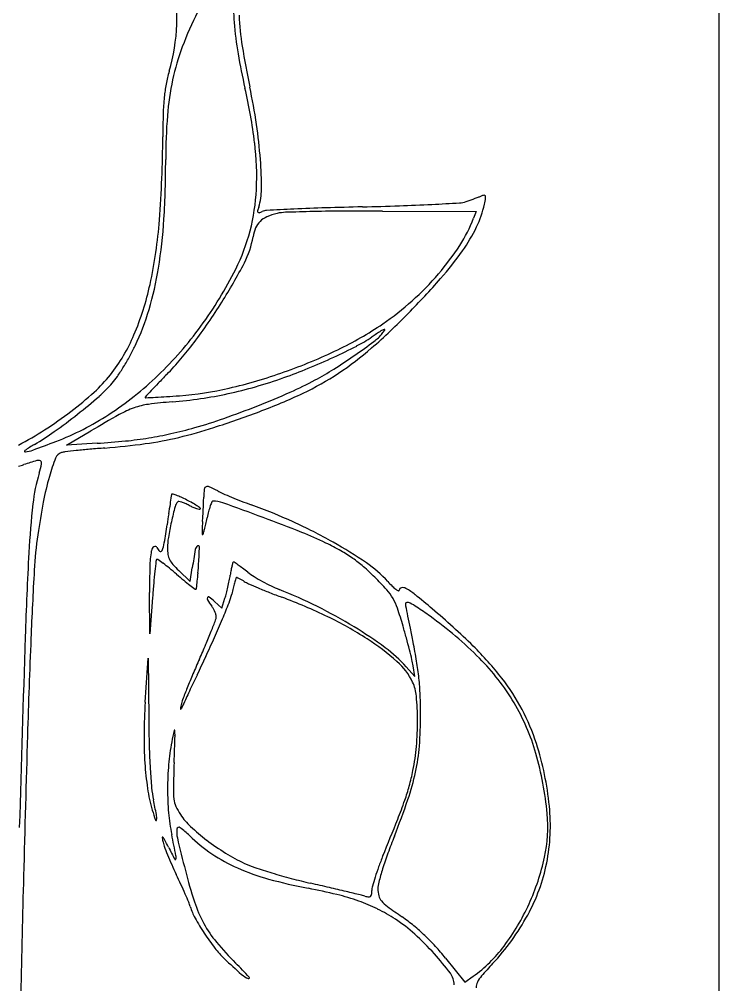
# Model space of a CAD drawing. Header units: millimetres. Extents: x 56222 to 3066687, y -650199 to -121287.
# Drawn here: x 141914.101 to 141917.326, y -185289.386 to -185284.932 of the extents above; entities that cross this region are included whole.
import ezdxf

# ---------------------------------------------------------------- set-up
doc = ezdxf.new("R2010")
doc.units = ezdxf.units.MM
doc.header["$MEASUREMENT"] = 0
doc.layers.add('$TD_AUDIT_GENERATED_(A0BDF17)', color=32, linetype='Continuous', lineweight=30)

msp = doc.modelspace()

# ---------------------------------------------------------------- linework, layer by layer
at = {"layer": '$TD_AUDIT_GENERATED_(A0BDF17)', "linetype": 'Continuous', "lineweight": 25, "ltscale": 2}
for p, q in [((141917.3259, -185271.9222, 0.5173), (141917.3259, -185302.8425, 0.5173)), ((141915.7763, -185285.8165, 0.5173), (141916.2071, -185285.8187, 0.5173)), ((141916.2071, -185285.8187, 0.5173), (141916.1953, -185285.8498, 0.5173)), ((141914.3186, -185286.8972, 0.5173), (141914.4311, -185286.8306, 0.5173)), ((141914.4592, -185286.888, 0.5173), (141914.3186, -185286.8972, 0.5173)), ((141914.8365, -185287.4751, 0.5173), (141914.8892, -185287.5249, 0.5173)), ((141914.8892, -185287.5249, 0.5173), (141914.8985, -185287.4627, 0.5173)), ((141914.7033, -185287.7663, 0.5173), (141914.7015, -185287.5764, 0.5173)), ((141914.7153, -185287.5988, 0.5173), (141914.7033, -185287.7663, 0.5173)), ((141915.0003, -185287.6172, 0.5173), (141915.034, -185287.6489, 0.5173)), ((141915.034, -185287.6489, 0.5173), (141915.0491, -185287.6021, 0.5173)), ((141914.6815, -185288.0828, 0.5173), (141914.695, -185287.8789, 0.5173)), ((141914.695, -185287.8789, 0.5173), (141914.6975, -185288.1602, 0.5173)), ((141915.8854, -185287.9193, 0.5173), (141915.9251, -185287.9633, 0.5173)), ((141915.9251, -185287.9633, 0.5173), (141915.9169, -185287.914, 0.5173)), ((141916.0658, -185289.2626, 0.5173), (141916.1547, -185289.3743, 0.5173)), ((141916.1547, -185289.3743, 0.5173), (141916.1933, -185289.3469, 0.5173))]:
    msp.add_line(p, q, dxfattribs=at)
for centre, radius, start, end in [((141914.3013, -185284.9364, 0.5173), 0.526, 357.9498, 18.9491), ((141916.4263, -185284.8342, 0.5173), 1.3395, 179.5072, 184.7834), ((141916.3452, -185285.6196, 0.5173), 1.5947, 153.1268, 159.406), ((141916.8557, -185284.7982, 0.5173), 1.7705, 184.7834, 189.5158), ((141916.334, -185284.8643, 0.5173), 1.2206, 182.3042, 189.0333), ((141913.9427, -185284.9236, 0.5173), 0.8848, 343.7254, 357.9499), ((141915.8634, -185285.4385, 0.5173), 1.08, 159.406, 167.8151), ((141918.8778, -185284.4599, 0.5173), 3.7963, 189.0333, 191.9218), ((141917.6822, -185284.6597, 0.5173), 2.6085, 189.5158, 193.0555), ((141915.4167, -185285.3539, 0.5173), 0.6508, 163.7254, 169.093), ((141916.0135, -185285.471, 0.5173), 1.2336, 167.8152, 175.5996), ((141915.4304, -185285.3566, 0.5173), 0.6646, 169.093, 174.3763), ((141912.7365, -185285.8065, 0.5173), 2.4684, 7.0945, 13.0556), ((141912.3053, -185285.8476, 0.5173), 2.9211, 8.4868, 11.9218), ((141915.859, -185285.3988, 0.5173), 1.0954, 174.3763, 178.3112), ((141919.1684, -185285.4963, 0.5173), 4.4062, 178.3111, 179.7096), ((141917.421, -185285.5793, 0.5173), 2.6452, 175.5996, 179.9999), ((141913.0033, -185285.7434, 0.5173), 2.2153, 4.2604, 8.4868), ((141909.2252, -185285.4459, 0.5173), 5.5372, 355.7375, 359.7096), ((141913.9588, -185285.6544, 0.5173), 1.2367, 357.0971, 7.0946), ((141910.1271, -185285.5792, 0.5173), 4.6486, 356.613, 359.9998), ((141913.4221, -185285.7122, 0.5173), 1.7954, 359.892, 4.2603), ((141914.2357, -185285.6685, 0.5173), 0.9595, 345.5833, 357.0971), ((141914.9432, -185285.7151, 0.5173), 0.2743, 342.3911, 359.892), ((141916.0232, -185285.2375, 0.5173), 0.5504, 290.5981, 292.0477), ((141916.2584, -185285.8184, 0.5173), 0.0763, 100.8241, 112.0478), ((141916.2451, -185285.7487, 0.5173), 0.00534, 23.0676, 100.824), ((141916.2337, -185285.7536, 0.5173), 0.0177, 350.0696, 23.0676), ((141915.3336, -185270.8272, 0.5173), 14.974, 271.3375, 271.98883), ((141915.5362, -185276.6618, 0.5173), 9.1358, 271.98891, 272.93199), ((141915.2474, -185271.0244, 0.5173), 14.7806, 272.93206, 273.42526), ((141916.1235, -185285.6608, 0.5173), 0.1181, 273.4253, 288.738), ((141915.6688, -185284.3206, 0.5173), 1.5333, 288.738, 289.4528), ((141915.488, -185283.8087, 0.5173), 2.0762, 289.4529, 290.0224), ((141915.5475, -185283.9717, 0.5173), 1.9026, 290.0225, 290.5982), ((141915.7949, -185285.6874, 0.5173), 0.4611, 333.9974, 347.7917), ((141915.5369, -185285.6316, 0.5173), 0.7251, 347.7918, 350.0696), ((141915.2069, -185285.8176, 0.5173), 0.00746, 166.223, 218.0811), ((141915.4683, -185285.8817, 0.5173), 0.2766, 162.3911, 166.2231), ((141915.205, -185285.8191, 0.5173), 0.00499, 218.0811, 287.2305), ((141915.1641, -185285.6874, 0.5173), 0.143, 287.2306, 293.3584), ((141915.2444, -185285.8733, 0.5173), 0.0596, 92.9585, 113.3584), ((141916.5109, -185310.3801, 0.5173), 24.5991, 92.66436, 92.9584), ((141915.3569, -185286.112, 0.5173), 0.2924, 103.2499, 113.017), ((141915.3348, -185286.0181, 0.5173), 0.1959, 91.8578, 103.2498), ((141915.7415, -185298.5557, 0.5173), 12.7401, 91.28539, 91.85789), ((141915.8553, -185296.2928, 0.5173), 10.4966, 91.86306, 92.66429), ((141915.6686, -185295.3082, 0.5173), 9.4918, 90.37072, 91.28539), ((141916.1134, -185304.2282, 0.5173), 18.4361, 91.33747, 91.86299), ((141915.7023, -185300.5141, 0.5173), 14.6977, 89.7115, 90.37063), ((141912.6375, -185285.7003, 0.5173), 2.1153, 347.5903, 355.7375), ((141912.5711, -185285.7239, 0.5173), 2.2004, 350.6873, 356.6129), ((141915.2733, -185285.9284, 0.5173), 0.0898, 134.1146, 157.2338), ((141915.2833, -185285.9388, 0.5173), 0.1042, 113.0171, 134.1146), ((141915.58, -185285.6172, 0.5173), 0.6578, 327.0543, 339.2891), ((141914.3094, -185285.6874, 0.5173), 0.8833, 333.3332, 345.5832), ((141915.3609, -185285.9652, 0.5173), 0.1847, 157.2337, 170.7093), ((141915.4648, -185285.5263, 0.5173), 0.8285, 325.1013, 333.9974), ((141914.7856, -185285.8711, 0.5173), 0.3982, 332.3986, 350.7093), ((141915.1145, -185285.3155, 0.5173), 1.2126, 319.3138, 327.0542), ((141914.9956, -185285.1991, 0.5173), 1.4005, 318.4374, 325.1013), ((141912.7706, -185284.8176, 0.5173), 2.6719, 327.9086, 332.3987), ((141913.1706, -185285.8222, 0.5173), 1.5929, 343.6403, 350.6872), ((141913.4045, -185285.2329, 0.5173), 1.896, 323.9734, 333.3331), ((141912.7588, -185283.2158, 0.5173), 4.3899, 315.5933, 318.4374), ((141915.0043, -185285.2208, 0.5173), 1.3578, 311.9483, 319.3137), ((141913.3892, -185285.8657, 0.5173), 1.3457, 337.1653, 347.5902), ((141912.739, -185284.7978, 0.5173), 2.7092, 323.1361, 327.9086), ((141915.0493, -185285.2709, 0.5173), 1.2905, 304.2964, 311.9483), ((141913.6373, -185285.9592, 0.5173), 1.1065, 334.3803, 343.6402), ((141913.7032, -185284.1407, 0.5173), 3.0681, 311.2295, 315.5933), ((141913.5641, -185285.349, 0.5173), 1.6986, 313.8095, 323.9733), ((141914.8841, -185285.0286, 0.5173), 1.5837, 295.6431, 304.2963), ((141917.4527, -185288.9374, 0.5173), 3.0711, 123.2676, 124.1967), ((141915.8039, -185286.4242, 0.5173), 0.0653, 108.4555, 123.2676), ((141915.6744, -185286.298, 0.5173), 0.1303, 320.3097, 328.7923), ((141915.7839, -185286.3644, 0.5173), 0.00223, 328.7924, 108.4556), ((141913.8985, -185286.0801, 0.5173), 0.7931, 321.6751, 337.1653), ((141915.3467, -185285.8381, 0.5173), 0.676, 297.2637, 304.1966), ((141915.6008, -185286.2369, 0.5173), 0.2259, 306.7259, 320.3097), ((141913.7832, -185286.0292, 0.5173), 0.9447, 331.1404, 334.3804), ((141913.7141, -185285.5289, 0.5173), 1.4905, 315.6713, 323.1361), ((141914.4964, -185284.2209, 0.5173), 2.4797, 289.4586, 295.643), ((141914.3977, -185283.9965, 0.5173), 2.7478, 294.8183, 297.2636), ((141914.7922, -185285.3834, 0.5173), 1.4157, 303.4488, 311.2295), ((141913.8818, -185283.9329, 0.5173), 3.1006, 304.7238, 306.7259), ((141913.5069, -185285.8769, 0.5173), 1.2602, 328.5299, 331.1404), ((141914.2815, -185283.7453, 0.5173), 3.0246, 292.3866, 294.8184), ((141914.0804, -185284.2195, 0.5173), 2.7519, 302.2959, 304.7238), ((141913.6017, -185285.9349, 0.5173), 1.149, 325.8816, 328.5299), ((141914.5415, -185284.3766, 0.5173), 2.3418, 289.4407, 292.3867), ((141914.7749, -185285.3182, 0.5173), 1.4521, 298.3785, 302.296), ((141914.0049, -185286.1642, 0.5173), 0.6575, 312.1192, 321.6751), ((141913.6586, -185285.4476, 0.5173), 1.562, 303.2015, 313.8095), ((141914.2733, -185286.39, 0.5173), 0.3377, 319.2909, 325.8815), ((141919.1917, -185290.8796, 0.5173), 6.1668, 135.67131, 136.19224), ((141914.5082, -185284.2543, 0.5173), 2.4442, 283.2407, 289.4585), ((141914.5354, -185284.3592, 0.5173), 2.3602, 286.1041, 289.4407), ((141914.8358, -185285.4494, 0.5173), 1.3367, 295.399, 303.4488), ((141914.0815, -185286.2249, 0.5173), 0.5907, 310.9249, 319.2909), ((141916.9611, -185288.74, 0.5173), 3.0759, 136.1922, 137.0689), ((141914.7406, -185285.2419, 0.5173), 1.4298, 273.9501, 283.2407), ((141914.6539, -185284.7697, 0.5173), 1.933, 282.2285, 286.1041), ((141914.7002, -185285.18, 0.5173), 1.6091, 293.8234, 298.3785), ((141913.3121, -185285.398, 0.5173), 1.6904, 307.3982, 312.1192), ((141912.6401, -185284.5624, 0.5173), 2.7912, 308.2809, 310.9249), ((141914.6818, -185286.676, 0.5173), 0.00117, 137.2079, 239.3599), ((141927.1812, -185298.2475, 0.5173), 17.0345, 137.06887, 137.20776), ((141914.6836, -185286.6729, 0.5173), 0.0048, 239.3595, 273.1315), ((141912.5774, -185248.1771, 0.5173), 38.5582, 273.13168, 273.1986), ((141914.3798, -185280.4289, 0.5173), 6.2561, 273.19856, 273.66334), ((141914.0181, -185274.779, 0.5173), 11.9176, 273.66325, 273.95019), ((141914.6421, -185284.6604, 0.5173), 2.0426, 274.5957, 278.2879), ((141914.6666, -185284.8285, 0.5173), 1.8728, 278.2878, 282.2285), ((141913.6829, -185282.8759, 0.5173), 4.1279, 291.5692, 293.8233), ((141914.345, -185284.4158, 0.5173), 2.4808, 290.3321, 295.399), ((141914.7835, -185287.1529, 0.5173), 0.4551, 109.6881, 119.1773), ((141914.7399, -185287.0312, 0.5173), 0.3259, 97.6888, 109.6882), ((141914.9693, -185288.7299, 0.5173), 2.0399, 94.5957, 97.6888), ((141913.6411, -185282.7701, 0.5173), 4.2416, 289.3211, 291.5691), ((141913.213, -185285.2683, 0.5173), 1.8537, 302.8082, 307.3981), ((141912.627, -185284.5458, 0.5173), 2.8123, 305.5462, 308.2809), ((141913.8138, -185285.6847, 0.5173), 1.2786, 290.8754, 303.2015), ((141917.4807, -185291.9835, 0.5173), 5.9877, 119.17719, 120.61781), ((141913.1705, -185281.2462, 0.5173), 5.861, 288.16294, 290.3321), ((141914.2913, -185284.6152, 0.5173), 2.2855, 282.8555, 285.6908), ((141914.3862, -185284.9519, 0.5173), 1.961, 283.2558, 288.163), ((141914.3048, -185284.6631, 0.5173), 2.2356, 285.6908, 289.3212), ((141913.4453, -185285.6287, 0.5173), 1.4249, 297.2175, 302.8082), ((141913.5529, -185285.8417, 0.5173), 1.2196, 300.4402, 305.5462), ((141914.4536, -185285.2379, 0.5173), 1.6672, 277.8407, 283.2558), ((141914.4427, -185285.2788, 0.5173), 1.6047, 279.1598, 282.8555), ((141914.542, -185287.5248, 0.5173), 0.7327, 120.4401, 124.5867), ((141910.8735, -185277.9749, 0.5173), 9.5301, 290.19586, 290.87539), ((141914.215, -185283.136, 0.5173), 3.7599, 273.725, 275.7232), ((141914.2356, -185283.6548, 0.5173), 3.2653, 274.5662, 277.8408), ((141914.4083, -185285.0651, 0.5173), 1.8212, 275.7232, 279.1598), ((141914.1281, -185286.9245, 0.5173), 0.00341, 124.5866, 277.9422), ((141914.1052, -185286.7602, 0.5173), 0.1693, 277.9424, 290.1959), ((141914.3072, -185286.9712, 0.5173), 0.042, 107.0395, 158.6991), ((141914.322, -185287.0196, 0.5173), 0.0926, 96.6557, 107.0395), ((141914.9258, -185292.1944, 0.5173), 5.3025, 96.0866, 96.6557), ((141914.7968, -185290.9849, 0.5173), 4.0862, 95.2067, 96.0866), ((141914.9927, -185293.1338, 0.5173), 6.2439, 94.56632, 95.20665), ((141913.9366, -185286.4336, 0.5173), 0.5828, 285.8975, 288.5099), ((141914.719, -185288.7705, 0.5173), 1.8816, 106.6098, 108.5099), ((141914.1872, -185286.988, 0.5173), 0.0215, 60.3437, 106.6099), ((141913.5946, -185286.8465, 0.5173), 0.6238, 343.2505, 347.4546), ((141914.1921, -185286.9794, 0.5173), 0.0117, 347.4546, 60.3437), ((141915.182, -185287.3123, 0.5173), 0.981, 158.699, 163.9544), ((141914.9419, -185287.2519, 0.5173), 0.7832, 163.2504, 173.8263), ((141915.508, -185287.4061, 0.5173), 1.3202, 163.9544, 169.202), ((141914.8788, -185287.1424, 0.5173), 0.0784, 166.4628, 171.6163), ((141914.8055, -185287.1248, 0.5173), 0.003, 73.4643, 166.463), ((141914.7172, -185287.4223, 0.5173), 0.3134, 70.0314, 73.4641), ((141914.7181, -185287.4198, 0.5173), 0.3107, 65.5481, 70.0315), ((141915.3957, -185287.1479, 0.5173), 0.4446, 173.7225, 178.5756), ((141914.9674, -185287.1007, 0.5173), 0.0138, 114.1371, 173.7225), ((141914.9691, -185287.1045, 0.5173), 0.0179, 64.9397, 114.1372), ((141914.6609, -185287.7636, 0.5173), 0.7455, 61.5852, 64.9398), ((141915.1612, -185286.8389, 0.5173), 0.3059, 241.5852, 246.4457), ((141915.8714, -185285.2099, 0.5173), 2.0829, 246.4456, 247.625), ((141918.4775, -185287.6344, 0.5173), 4.3394, 173.8262, 176.8038), ((141917.5112, -185287.7881, 0.5173), 3.3595, 169.2021, 171.8144), ((141925.901, -185288.7876, 0.5173), 11.2227, 171.70625, 171.9336), ((141938.8593, -185290.6766, 0.5173), 24.3179, 171.61623, 171.7063), ((141914.8639, -185287.1912, 0.5173), 0.0463, 134.9999, 165.5362), ((141914.8352, -185287.1625, 0.5173), 0.00572, 78.9106, 134.9999), ((141914.809, -185287.2963, 0.5173), 0.142, 73.4402, 78.9105), ((141914.5801, -185287.7233, 0.5173), 0.6441, 62.9493, 65.5481), ((141914.8023, -185287.319, 0.5173), 0.1657, 67.4868, 73.4403), ((141914.7578, -185287.4262, 0.5173), 0.2817, 63.4868, 67.4868), ((141914.545, -185287.7921, 0.5173), 0.7214, 60.6311, 62.9492), ((141914.7307, -185287.462, 0.5173), 0.3427, 56.586, 60.6311), ((141911.553, -185287.0196, 0.5173), 3.4004, 357.1005, 357.612), ((141913.4943, -185287.1006, 0.5173), 1.4573, 357.612, 358.5755), ((141915.2866, -185287.2852, 0.5173), 0.3239, 156.8326, 160.5001), ((141914.994, -185287.16, 0.5173), 0.00564, 89.9999, 156.8327), ((141914.994, -185287.2868, 0.5173), 0.1324, 70.1583, 89.9998), ((141908.0547, -185306.5176, 0.5173), 20.5769, 69.60596, 70.15829), ((141915.9676, -185284.9762, 0.5173), 2.3357, 247.625, 248.8325), ((141915.9782, -185284.9489, 0.5173), 2.365, 248.8325, 250.0288), ((141914.2758, -185289.6334, 0.5173), 2.6193, 65.4541, 70.0287), ((141933.8988, -185289.9211, 0.5173), 19.3003, 171.9335, 172.08499), ((141916.9485, -185287.7289, 0.5173), 2.1991, 165.5363, 167.4373), ((141915.028, -185286.8846, 0.5173), 0.3235, 243.4868, 246.9642), ((141914.9742, -185287.0111, 0.5173), 0.186, 246.9641, 252.2273), ((141914.9707, -185287.0222, 0.5173), 0.1744, 252.2273, 256.6754), ((141914.7148, -185287.4862, 0.5173), 0.3716, 53.6885, 56.5859), ((141914.9316, -185287.1871, 0.5173), 0.00492, 256.6753, 314.9999), ((141914.9333, -185287.1888, 0.5173), 0.00252, 315, 53.6886), ((141911.4596, -185287.0149, 0.5173), 3.4939, 356.5915, 357.1006), ((141915.533, -185287.3493, 0.5173), 0.5785, 165.2542, 168.2719), ((141915.2784, -185287.2823, 0.5173), 0.3152, 160.5001, 165.2543), ((141916.1777, -185287.5571, 0.5173), 1.4094, 167.4374, 170.404), ((141915.7258, -185287.3066, 0.5173), 0.7824, 175.8021, 177.4838), ((141913.0068, -185287.107, 0.5173), 1.9439, 355.8021, 356.5916), ((141914.2569, -185287.0993, 0.5173), 0.7217, 344.977, 347.021), ((141913.6047, -185286.949, 0.5173), 1.391, 347.021, 348.2719), ((141912.0691, -185295.7195, 0.5173), 9.0568, 68.39655, 69.60594), ((141914.3431, -185289.4861, 0.5173), 2.4574, 60.6552, 65.4541), ((141911.7616, -185286.8434, 0.5173), 3.0497, 350.4953, 352.0849), ((141915.3364, -185287.2895, 0.5173), 0.3926, 177.4839, 180.3011), ((141915.6095, -185287.2881, 0.5173), 0.6658, 180.3011, 181.6657), ((141913.3192, -185286.8477, 0.5173), 1.6925, 344.2388, 344.977), ((141914.8273, -185288.7546, 0.5173), 1.5656, 63.9646, 68.3965), ((141916.0561, -185287.5788, 0.5173), 1.8894, 171.8145, 176.7868), ((141914.6251, -185287.3229, 0.5173), 0.1463, 336.0447, 350.4953), ((141915.0807, -185287.3717, 0.5173), 0.2968, 170.4039, 179.8247), ((141914.9458, -185287.3074, 0.5173), 0.00176, 181.6659, 270), ((141914.9458, -185287.3068, 0.5173), 0.00234, 269.9999, 344.2388), ((141914.911, -185288.5832, 0.5173), 1.3748, 60.7077, 63.9646), ((141914.5438, -185289.129, 0.5173), 2.0477, 55.5775, 60.6552), ((141930.4967, -185288.3056, 0.5173), 16.3773, 176.80383, 178.16012), ((141915.2539, -185287.4719, 0.5173), 0.5516, 170.7573, 178.4944), ((141914.7363, -185287.3876, 0.5173), 0.0271, 122.9209, 170.7574), ((141914.7266, -185287.3726, 0.5173), 0.00927, 20.9935, 122.921), ((141914.7681, -185287.3567, 0.5173), 0.0352, 200.9935, 234.4777), ((141914.752, -185287.3792, 0.5173), 0.00751, 234.4777, 336.0448), ((141914.9709, -185287.3713, 0.5173), 0.187, 179.8247, 189.1628), ((141918.5134, -185288.0024, 0.5173), 3.655, 170.1623, 171.5085), ((141914.9372, -185287.3823, 0.5173), 0.0254, 124.2734, 170.1622), ((141914.9259, -185287.3657, 0.5173), 0.00537, 358.2711, 124.2734), ((141912.463, -185287.2914, 0.5173), 2.4694, 356.4853, 358.2711), ((141915.2616, -185287.9581, 0.5173), 0.6581, 55.0572, 60.7077), ((141921.7077, -185288.2237, 0.5173), 7.0217, 173.51441, 173.90723), ((141914.7411, -185287.4318, 0.5173), 0.0101, 134.9999, 173.5143), ((141914.7368, -185287.4274, 0.5173), 0.00404, 55.2193, 135), ((141914.0562, -185288.4074, 0.5173), 1.1971, 53.7733, 55.2192), ((141914.8655, -185287.3884, 0.5173), 0.0802, 189.1628, 206.7407), ((141914.8874, -185287.3773, 0.5173), 0.1048, 206.7407, 221.5959), ((141915.6998, -185287.6018, 0.5173), 0.6359, 165.0292, 166.496), ((141915.0878, -185287.4381, 0.5173), 0.00241, 90.0001, 165.0294), ((141915.0878, -185287.4419, 0.5173), 0.00613, 55.3394, 90), ((141913.6559, -185289.5128, 0.5173), 2.5239, 54.8386, 55.3393), ((141915.294, -185287.9118, 0.5173), 0.6016, 49.103, 55.0572), ((141915.379, -185287.9103, 0.5173), 0.5703, 42.43, 55.5775), ((141936.0718, -185288.7025, 0.5173), 21.9367, 176.78682, 177.61142), ((141918.0381, -185287.545, 0.5173), 3.3367, 178.4943, 180.5385), ((141917.3351, -185287.757, 0.5173), 2.6242, 173.9072, 175.1262), ((141914.3364, -185288.0248, 0.5173), 0.7229, 50.8648, 53.7734), ((141913.9052, -185288.5548, 0.5173), 1.4062, 49.097, 50.8649), ((141915.1412, -185287.152, 0.5173), 0.4442, 221.5959, 226.6765), ((141911.9503, -185287.2599, 0.5173), 2.983, 355.6475, 356.4854), ((141915.8073, -185287.609, 0.5173), 0.7426, 169.4167, 171.2109), ((141915.4581, -185287.5437, 0.5173), 0.3873, 166.4961, 169.4166), ((141914.4706, -185288.3564, 0.5173), 1.1093, 53.5082, 54.8385), ((141913.9549, -185289.0535, 0.5173), 1.9765, 52.6448, 53.5081), ((141915.379, -185287.1878, 0.5173), 0.3707, 232.6448, 238.164), ((141915.0494, -185288.1942, 0.5173), 0.9752, 44.9569, 49.103), ((141916.0217, -185286.1117, 0.5173), 1.8262, 229.097, 230.4569), ((141915.449, -185286.8053, 0.5173), 0.9267, 230.457, 232.7162), ((141910.9929, -185287.1352, 0.5173), 3.9478, 353.8816, 354.3508), ((141913.2648, -185287.3599, 0.5173), 1.6648, 354.3508, 355.6475), ((141914.0397, -185287.3178, 0.5173), 1.0492, 347.1325, 348.7892), ((141914.4489, -185287.399, 0.5173), 0.632, 348.7892, 351.2109), ((141917.4107, -185288.1747, 0.5173), 2.4046, 164.0092, 164.5079), ((141915.1095, -185287.5152, 0.5173), 0.0108, 141.1517, 164.009), ((141915.1032, -185287.5102, 0.5173), 0.00269, 70.1703, 141.1519), ((141915.0591, -185287.6325, 0.5173), 0.1327, 65.8444, 70.1702), ((141915.0559, -185287.6396, 0.5173), 0.1406, 60.6181, 65.8444), ((141914.9955, -185287.7469, 0.5173), 0.2636, 57.3539, 60.6179), ((141915.2218, -185287.3936, 0.5173), 0.1559, 237.3539, 245.9205), ((141915.6437, -185286.7615, 0.5173), 0.8724, 238.164, 241.0754), ((141915.6583, -185286.735, 0.5173), 0.9027, 241.0754, 243.9657), ((141914.6064, -185288.6366, 0.5173), 1.6013, 42.0574, 44.9568), ((141916.1794, -185287.1787, 0.5173), 0.5141, 222.43, 225.689), ((141919.4797, -185287.9399, 0.5173), 4.7766, 175.1262, 175.9047), ((141916.0926, -185285.96, 0.5173), 1.9892, 232.7162, 233.5988), ((141914.9139, -185287.5587, 0.5173), 0.00293, 233.5988, 318.4075), ((141914.9098, -185287.5551, 0.5173), 0.00841, 318.4075, 353.8815), ((141914.084, -185287.328, 0.5173), 1.0038, 345.4622, 347.1325), ((141917.1688, -185288.0895, 0.5173), 2.1489, 165.6286, 166.3785), ((141916.3044, -185287.8681, 0.5173), 1.2566, 164.5079, 165.6286), ((141916.088, -185285.4554, 0.5173), 2.2788, 245.9205, 247.1281), ((141916.1266, -185285.3637, 0.5173), 2.3783, 247.1281, 248.5002), ((141915.4916, -185287.0763, 0.5173), 0.5228, 243.9657, 248.3164), ((141914.4443, -185289.7102, 0.5173), 2.3116, 63.5169, 68.3164), ((141915.6218, -185287.7205, 0.5173), 0.2337, 30.0538, 42.0573), ((141915.949, -185287.4147, 0.5173), 0.1843, 225.6891, 232.6971), ((141915.8763, -185287.5101, 0.5173), 0.0644, 232.6972, 244.8545), ((141915.8501, -185287.5659, 0.5173), 0.00273, 244.8545, 360), ((141915.8649, -185287.5659, 0.5173), 0.012, 99.9576, 179.9999), ((141915.8683, -185287.5852, 0.5173), 0.0317, 60.5574, 99.9577), ((141915.7324, -185287.826, 0.5173), 0.3082, 51.0715, 60.5575), ((141914.9781, -185287.6045, 0.5173), 0.0114, 150.6431, 212.6596), ((141914.9731, -185287.6017, 0.5173), 0.00576, 52.4473, 150.6432), ((141915.3426, -185287.3708, 0.5173), 0.4444, 212.6597, 217.1023), ((141914.7847, -185287.8467, 0.5173), 0.3148, 46.7881, 52.4473), ((141914.6727, -185287.4806, 0.5173), 0.3956, 342.1141, 345.4622), ((141914.7767, -185287.5099, 0.5173), 0.3124, 338.7023, 346.3784), ((141916.3456, -185284.8078, 0.5173), 2.9758, 248.5002, 249.6601), ((141914.459, -185289.8971, 0.5173), 2.4519, 64.277, 69.66), ((141915.608, -185287.7284, 0.5173), 0.2496, 18.5826, 30.0537), ((141913.2991, -185290.8385, 0.5173), 4.1807, 49.6621, 51.0716), ((141914.9032, -185287.7031, 0.5173), 0.1065, 29.3336, 37.1024), ((141914.881, -185287.7156, 0.5173), 0.1319, 22.7166, 29.3336), ((141911.8259, -185286.3595, 0.5173), 3.4795, 337.3914, 338.7023), ((141914.454, -185289.6909, 0.5173), 2.29, 58.6833, 63.5168), ((141913.9696, -185288.2793, 0.5173), 1.9781, 16.0861, 18.5825), ((141915.8881, -185287.6291, 0.5173), 0.00706, 93.156, 180.3925), ((141915.9232, -185287.6289, 0.5173), 0.0422, 180.3925, 191.1633), ((141935.1447, -185283.8357, 0.5173), 19.6344, 191.16331, 191.30655), ((141915.8894, -185287.6529, 0.5173), 0.0308, 63.4439, 93.156), ((141915.7869, -185287.858, 0.5173), 0.2602, 55.5212, 63.4439), ((141913.8062, -185290.7423, 0.5173), 3.7591, 54.395, 55.5212), ((141913.5791, -185290.5087, 0.5173), 3.748, 45.7638, 49.6621), ((141911.4683, -185286.36, 0.5173), 3.7842, 338.3754, 339.2112), ((141911.5606, -185286.2491, 0.5173), 3.7669, 335.9666, 337.3915), ((141914.8948, -185287.7098, 0.5173), 0.117, 15.8646, 22.7167), ((141914.9669, -185287.6882, 0.5173), 0.0419, 339.2113, 359.9999), ((141914.9708, -185287.6882, 0.5173), 0.0379, 359.9999, 15.8647), ((141914.8104, -185289.1677, 0.5173), 1.6423, 57.0083, 64.277), ((141923.7085, -185286.1222, 0.5173), 7.9718, 191.3066, 191.71546), ((141914.9369, -185289.1631, 0.5173), 1.8168, 44.9468, 54.395), ((141914.6342, -185289.3947, 0.5173), 1.9433, 53.5683, 58.6833), ((141912.2447, -185288.7767, 0.5173), 3.7733, 15.2223, 16.0861), ((141929.601, -185284.9003, 0.5173), 13.9897, 191.71542, 191.98379), ((142245.6345, -185298.4282, 0.5173), 331.6777, 178.160221, 178.312399), ((141951.6028, -185289.3503, 0.5173), 37.4811, 177.61149, 178.2956), ((141910.9569, -185285.9798, 0.5173), 4.4279, 334.7046, 335.9667), ((141912.5667, -185286.7954, 0.5173), 2.6026, 336.9298, 338.3755), ((141915.0477, -185288.8022, 0.5173), 1.2065, 48.8018, 57.0083), ((141912.4852, -185288.7112, 0.5173), 3.524, 14.3131, 15.2223), ((141911.1025, -185286.1718, 0.5173), 4.1941, 335.9187, 336.9299), ((141915.4006, -185288.3563, 0.5173), 0.6527, 42.0298, 53.5683), ((141912.8253, -185288.6244, 0.5173), 3.173, 13.4423, 14.3132), ((141913.8467, -185288.2443, 0.5173), 2.1157, 9.554, 11.9837), ((141915.2054, -185288.8385, 0.5173), 1.4168, 37.7051, 45.7638), ((141918.8967, -185289.6553, 0.5173), 4.3432, 155.9187, 156.9118), ((141961.8921, -185310.0519, 0.5173), 51.9092, 154.70453, 154.80835), ((141915.481, -185288.62, 0.5173), 1.0481, 30.682, 44.9467), ((141915.6486, -185288.1158, 0.5173), 0.2942, 25.3857, 48.8018), ((141915.5319, -185287.9775, 0.5173), 0.3902, 9.366, 13.4423), ((141914.6851, -185288.1032, 0.5173), 1.2654, 5.9834, 9.5541), ((141917.8165, -185289.1948, 0.5173), 3.1689, 156.9118, 158.1696), ((141943.3985, -185301.3528, 0.5173), 31.4717, 154.80827, 154.9593), ((141914.6827, -185288.1035, 0.5173), 1.2678, 2.4168, 5.9835), ((141915.5333, -185288.585, 0.5173), 1.0024, 27.8861, 37.7051), ((141917.9597, -185289.2522, 0.5173), 3.3232, 158.1696, 159.1738), ((141915.7428, -185288.0711, 0.5173), 0.1899, 5.1537, 25.3857), ((141964.3339, -185311.1332, 0.5173), 54.579, 154.95928, 155.0333), ((141914.6438, -185288.1702, 0.5173), 1.2933, 0.2444, 5.1537), ((141913.8197, -185288.1399, 0.5173), 2.1316, 359.9999, 2.4168), ((141917.3124, -185288.258, 0.5173), 2.6368, 176.1912, 179.3931), ((141914.8743, -185288.1121, 0.5173), 0.0299, 171.3928, 184.9106), ((141915.21, -185288.163, 0.5173), 0.3694, 169.2486, 171.3928), ((141914.983, -185288.1199, 0.5173), 0.1384, 159.1738, 169.2486), ((141915.1808, -185288.2476, 0.5173), 0.3593, 155.0334, 157.6528), ((141915.5278, -185288.5923, 0.5173), 0.9937, 15.9708, 30.682), ((141914.8453, -185288.1146, 0.5173), 0.000832, 184.9108, 319.9834), ((141914.8337, -185288.1049, 0.5173), 0.016, 319.9831, 337.6527), ((141914.1073, -185288.1399, 0.5173), 1.8441, 355.4949, 359.9998), ((141915.5687, -185288.5663, 0.5173), 0.9623, 17.7616, 27.8861), ((141920.9863, -185288.1059, 0.5173), 6.2891, 180.49468, 181.62087), ((141914.5735, -185288.1705, 0.5173), 1.3637, 355.101, 0.2444), ((142072.3017, -185292.9416, 0.5173), 158.2334, 178.295665, 178.530348), ((141916.4344, -185288.2487, 0.5173), 1.7587, 179.3932, 183.7304), ((141916.983, -185288.6847, 0.5173), 2.2195, 167.725, 169.1195), ((141914.816, -185288.2132, 0.5173), 0.00171, 6.6027, 167.7248), ((141870.681, -185286.7936, 0.5173), 44.1613, 357.96673, 358.12739), ((141914.658, -185288.2314, 0.5173), 0.1607, 358.1274, 6.6027), ((141918.2785, -185288.1825, 0.5173), 3.5802, 181.621, 183.3382), ((141915.793, -185288.4559, 0.5173), 1.0076, 169.1195, 175.0962), ((141915.0462, -185288.2139, 0.5173), 0.9022, 347.8043, 355.4948), ((141915.1434, -185288.7025, 0.5173), 1.4089, 5.7367, 17.7616), ((141914.9908, -185288.2063, 0.5173), 0.9448, 348.3292, 355.101), ((141915.046, -185288.7302, 0.5173), 1.4948, 5.1378, 15.9708), ((141916.0688, -185288.2725, 0.5173), 1.3923, 183.7304, 188.5899), ((141916.0966, -185288.482, 0.5173), 1.3123, 175.0961, 179.9987), ((141923.1505, -185288.6564, 0.5173), 8.3413, 177.96673, 178.78354), ((141917.3441, -185288.237, 0.5173), 2.6442, 183.3383, 185.2251), ((141914.8373, -185288.1687, 0.5173), 1.1159, 341.0568, 347.8043), ((141914.7187, -185288.15, 0.5173), 1.2227, 344.8736, 348.3292), ((141915.4601, -185288.3645, 0.5173), 0.7768, 188.5899, 196.1122), ((141915.1861, -185288.4344, 0.5173), 0.4772, 185.2252, 191.9278), ((141916.0681, -185288.482, 0.5173), 1.2839, 179.9986, 184.9475), ((141915.159, -185288.4867, 0.5173), 0.348, 178.7835, 186.9667), ((141915.0129, -185288.2296, 0.5173), 0.9179, 340.5893, 344.8736), ((141911.7356, -185289.1633, 0.5173), 3.0495, 10.6329, 11.9278), ((141914.9324, -185288.5144, 0.5173), 0.1198, 186.9666, 203.9927), ((141912.2082, -185287.2664, 0.5173), 3.8956, 338.3964, 341.0568), ((141913.7797, -185287.7951, 0.5173), 2.2254, 338.1734, 340.5893), ((141915.6337, -185288.3143, 0.5173), 0.9574, 196.1122, 199.0281), ((141915.6662, -185288.5167, 0.5173), 0.8805, 184.9475, 191.513), ((141915.0617, -185288.4568, 0.5173), 0.2613, 203.9927, 213.4952), ((141915.866, -185288.6564, 0.5173), 0.6715, 347.8431, 5.1378), ((141915.6598, -185288.6507, 0.5173), 0.8899, 348.771, 5.7367), ((141914.731, -185288.6256, 0.5173), 0.00259, 199.0282, 353.5282), ((141914.6489, -185288.6163, 0.5173), 0.0853, 353.5282, 10.6329), ((141915.0935, -185288.4358, 0.5173), 0.2994, 213.4952, 227.1838), ((141891.0977, -185278.7107, 0.5173), 26.659, 337.78151, 338.17341), ((141914.9424, -185288.6815, 0.5173), 0.1161, 173.1808, 193.4274), ((141914.8364, -185288.6689, 0.5173), 0.00937, 54.3777, 173.1808), ((141914.6214, -185288.9689, 0.5173), 0.3785, 45.7013, 54.3777), ((141915.5761, -185287.9149, 0.5173), 1.0095, 227.1837, 232.7206), ((141914.7617, -185288.7066, 0.5173), 0.00181, 43.3314, 183.6394), ((141914.8783, -185288.6992, 0.5173), 0.1186, 183.6397, 191.5333), ((141914.9169, -185288.6913, 0.5173), 0.1581, 191.5334, 200.2663), ((141914.7271, -185288.7392, 0.5173), 0.0493, 27.5979, 43.3316), ((141912.8729, -185289.7085, 0.5173), 2.1416, 26.5556, 27.5979), ((141898.1085, -185292.0931, 0.5173), 17.0378, 11.17743, 11.51295), ((141926.4159, -185285.9424, 0.5173), 11.9121, 193.42732, 194.17376), ((141915.3947, -185288.1764, 0.5173), 0.7288, 225.7014, 236.1355), ((141915.6446, -185287.825, 0.5173), 1.1225, 232.7207, 238.1307), ((141918.238, -185289.6542, 0.5173), 2.5898, 158.3963, 160.2495), ((141916.0499, -185288.2729, 0.5173), 1.3659, 200.2663, 202.0527), ((141917.5137, -185287.389, 0.5173), 3.0465, 206.5555, 207.7354), ((141916.1924, -185288.2152, 0.5173), 1.5196, 202.0527, 203.9244), ((141914.8198, -185288.8055, 0.5173), 0.00296, 207.7353, 345.7087), ((141914.7877, -185288.7973, 0.5173), 0.0361, 345.7087, 11.1774), ((141915.4227, -185288.1347, 0.5173), 0.779, 236.1355, 246.0609), ((141915.5076, -185288.0453, 0.5173), 0.8631, 238.1306, 244.7188), ((141917.1689, -185289.36, 0.5173), 1.5033, 157.7816, 159.8407), ((141917.5053, -185289.3911, 0.5173), 1.8113, 160.2494, 162.672), ((141915.489, -185288.5752, 0.5173), 1.0572, 335.5332, 347.8431), ((141916.3352, -185288.1518, 0.5173), 1.6759, 203.9244, 205.6637), ((141916.8831, -185288.3499, 0.5173), 2.08, 194.1738, 198.2915), ((141915.5271, -185287.8996, 0.5173), 1.0363, 246.0609, 254.5185), ((141915.3263, -185288.4293, 0.5173), 0.4385, 244.7187, 251.4676), ((141916.0112, -185286.386, 0.5173), 2.5935, 251.4675, 253.2799), ((141916.8656, -185289.2486, 0.5173), 1.1802, 159.8408, 162.3097), ((141917.3335, -185289.3375, 0.5173), 1.6314, 162.672, 164.894), ((141915.7114, -185288.6609, 0.5173), 0.8373, 331.2004, 348.7711), ((142033.6178, -185291.9491, 0.5173), 119.5369, 178.530367, 178.791865), ((141912.1581, -185290.1589, 0.5173), 2.9584, 24.6864, 25.6636), ((141915.866, -185286.6759, 0.5173), 2.306, 254.5186, 259.1695), ((141916.1067, -185286.0683, 0.5173), 2.9252, 253.2799, 255.1095), ((141916.0829, -185286.1578, 0.5173), 2.8326, 255.1095, 256.9837), ((141916.8025, -185289.2285, 0.5173), 1.114, 162.3097, 164.5056), ((141912.5753, -185289.9671, 0.5173), 2.4992, 23.5774, 24.6864), ((141914.9176, -185291.6331, 0.5173), 2.741, 76.3329, 79.1695), ((141908.9076, -185317.1972, 0.5173), 29.0253, 76.80979, 76.98374), ((141911.1176, -185307.7673, 0.5173), 19.3399, 76.57392, 76.80975), ((141915.5773, -185288.9514, 0.5173), 0.149, 352.7936, 359.9999), ((141915.803, -185288.9514, 0.5173), 0.0768, 164.5057, 179.9999), ((141915.8735, -185288.9434, 0.5173), 0.1191, 164.894, 179.9514), ((141915.8809, -185288.9434, 0.5173), 0.1265, 179.9513, 194.6217), ((141912.7347, -185289.8976, 0.5173), 2.3254, 22.565, 23.5773), ((141915.322, -185289.9702, 0.5173), 1.0298, 70.4419, 76.3329), ((141909.9447, -185312.6809, 0.5173), 24.3916, 76.41689, 76.57388), ((141915.5596, -185289.4415, 0.5173), 0.4835, 73.7901, 76.4168), ((141915.7275, -185288.8641, 0.5173), 0.1178, 253.7901, 262.2919), ((141915.7132, -185288.9695, 0.5173), 0.0115, 262.2919, 309.2272), ((141915.7124, -185288.9685, 0.5173), 0.0128, 309.2274, 352.7936), ((141915.8154, -185288.9605, 0.5173), 0.0588, 194.6217, 220.6455), ((141915.8974, -185288.8901, 0.5173), 0.1669, 220.6455, 233.4734), ((141914.6972, -185289.082, 0.5173), 0.2001, 16.4573, 22.565), ((141915.142, -185288.9507, 0.5173), 0.2637, 196.4572, 208.8611), ((141915.4927, -185288.8095, 0.5173), 0.6156, 198.2915, 208.4871), ((141915.412, -185289.7168, 0.5173), 0.7608, 63.4283, 70.4418), ((141915.3768, -185289.7873, 0.5173), 0.8396, 56.9146, 63.4283), ((141917.6822, -185286.4804, 0.5173), 3.1655, 233.4734, 234.9802), ((141915.495, -185288.578, 0.5173), 1.0505, 323.189, 335.5332), ((141915.8608, -185288.5545, 0.5173), 1.0844, 208.861, 213.1985), ((141915.442, -185289.6872, 0.5173), 0.7202, 47.9684, 56.9146), ((141915.3383, -185289.8254, 0.5173), 0.9189, 50.73, 54.9802), ((141915.4531, -185288.5189, 0.5173), 1.1321, 317.1855, 331.2005), ((141915.4247, -185288.8464, 0.5173), 0.5382, 208.4871, 219.5714), ((141915.3282, -185289.8377, 0.5173), 0.9349, 46.5344, 50.73), ((141915.8678, -185288.5499, 0.5173), 1.0928, 213.1985, 217.6193), ((141915.1118, -185290.0535, 0.5173), 1.2133, 41.9156, 47.9685), ((141915.3111, -185289.8558, 0.5173), 0.9597, 42.3944, 46.5344), ((141915.3328, -185288.9622, 0.5173), 0.4173, 217.6193, 226.6904), ((141916.0233, -185288.3517, 0.5173), 1.3148, 219.5713, 225.2589), ((141915.2495, -185289.912, 0.5173), 1.0432, 38.5053, 42.3944), ((141915.8176, -185288.8194, 0.5173), 0.6476, 305.4532, 323.189), ((141917.9947, -185286.1385, 0.5173), 4.2979, 226.6904, 228.1113), ((141915.0504, -185290.1086, 0.5173), 1.2958, 36.768, 41.9155), ((141913.3057, -185291.094, 0.5173), 2.546, 43.21, 45.2588), ((141918.1773, -185291.0428, 0.5173), 2.5816, 137.1856, 138.8824), ((141915.1939, -185289.2612, 0.5173), 0.1031, 228.1114, 248.9643), ((141915.1583, -185289.3537, 0.5173), 0.00413, 248.9643, 43.2099), ((141916.0176, -185289.3859, 0.5173), 0.0884, 0.1934, 36.7679), ((141916.3341, -185289.4339, 0.5173), 0.135, 138.8824, 153.4133), ((141916.2683, -185289.401, 0.5173), 0.0614, 153.4133, 178.5349)]:
    msp.add_arc(centre, radius, start, end, dxfattribs=at)

doc.saveas('drawing.dxf')
